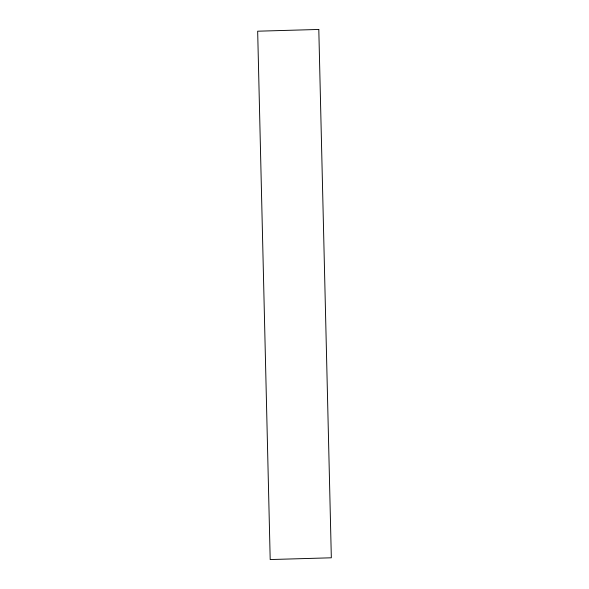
<?xml version="1.0" encoding="UTF-8"?>
<svg xmlns="http://www.w3.org/2000/svg" width="589" height="589" viewBox="0 0 589 589"><rect width="100%" height="100%" fill="white"/><g stroke="black" fill="none" stroke-linecap="round" stroke-linejoin="round"><path stroke-width="0.88" d="M318.804 29.45L257.665 31.202L270.196 559.55L331.335 557.798L318.804 29.45"/></g></svg>
